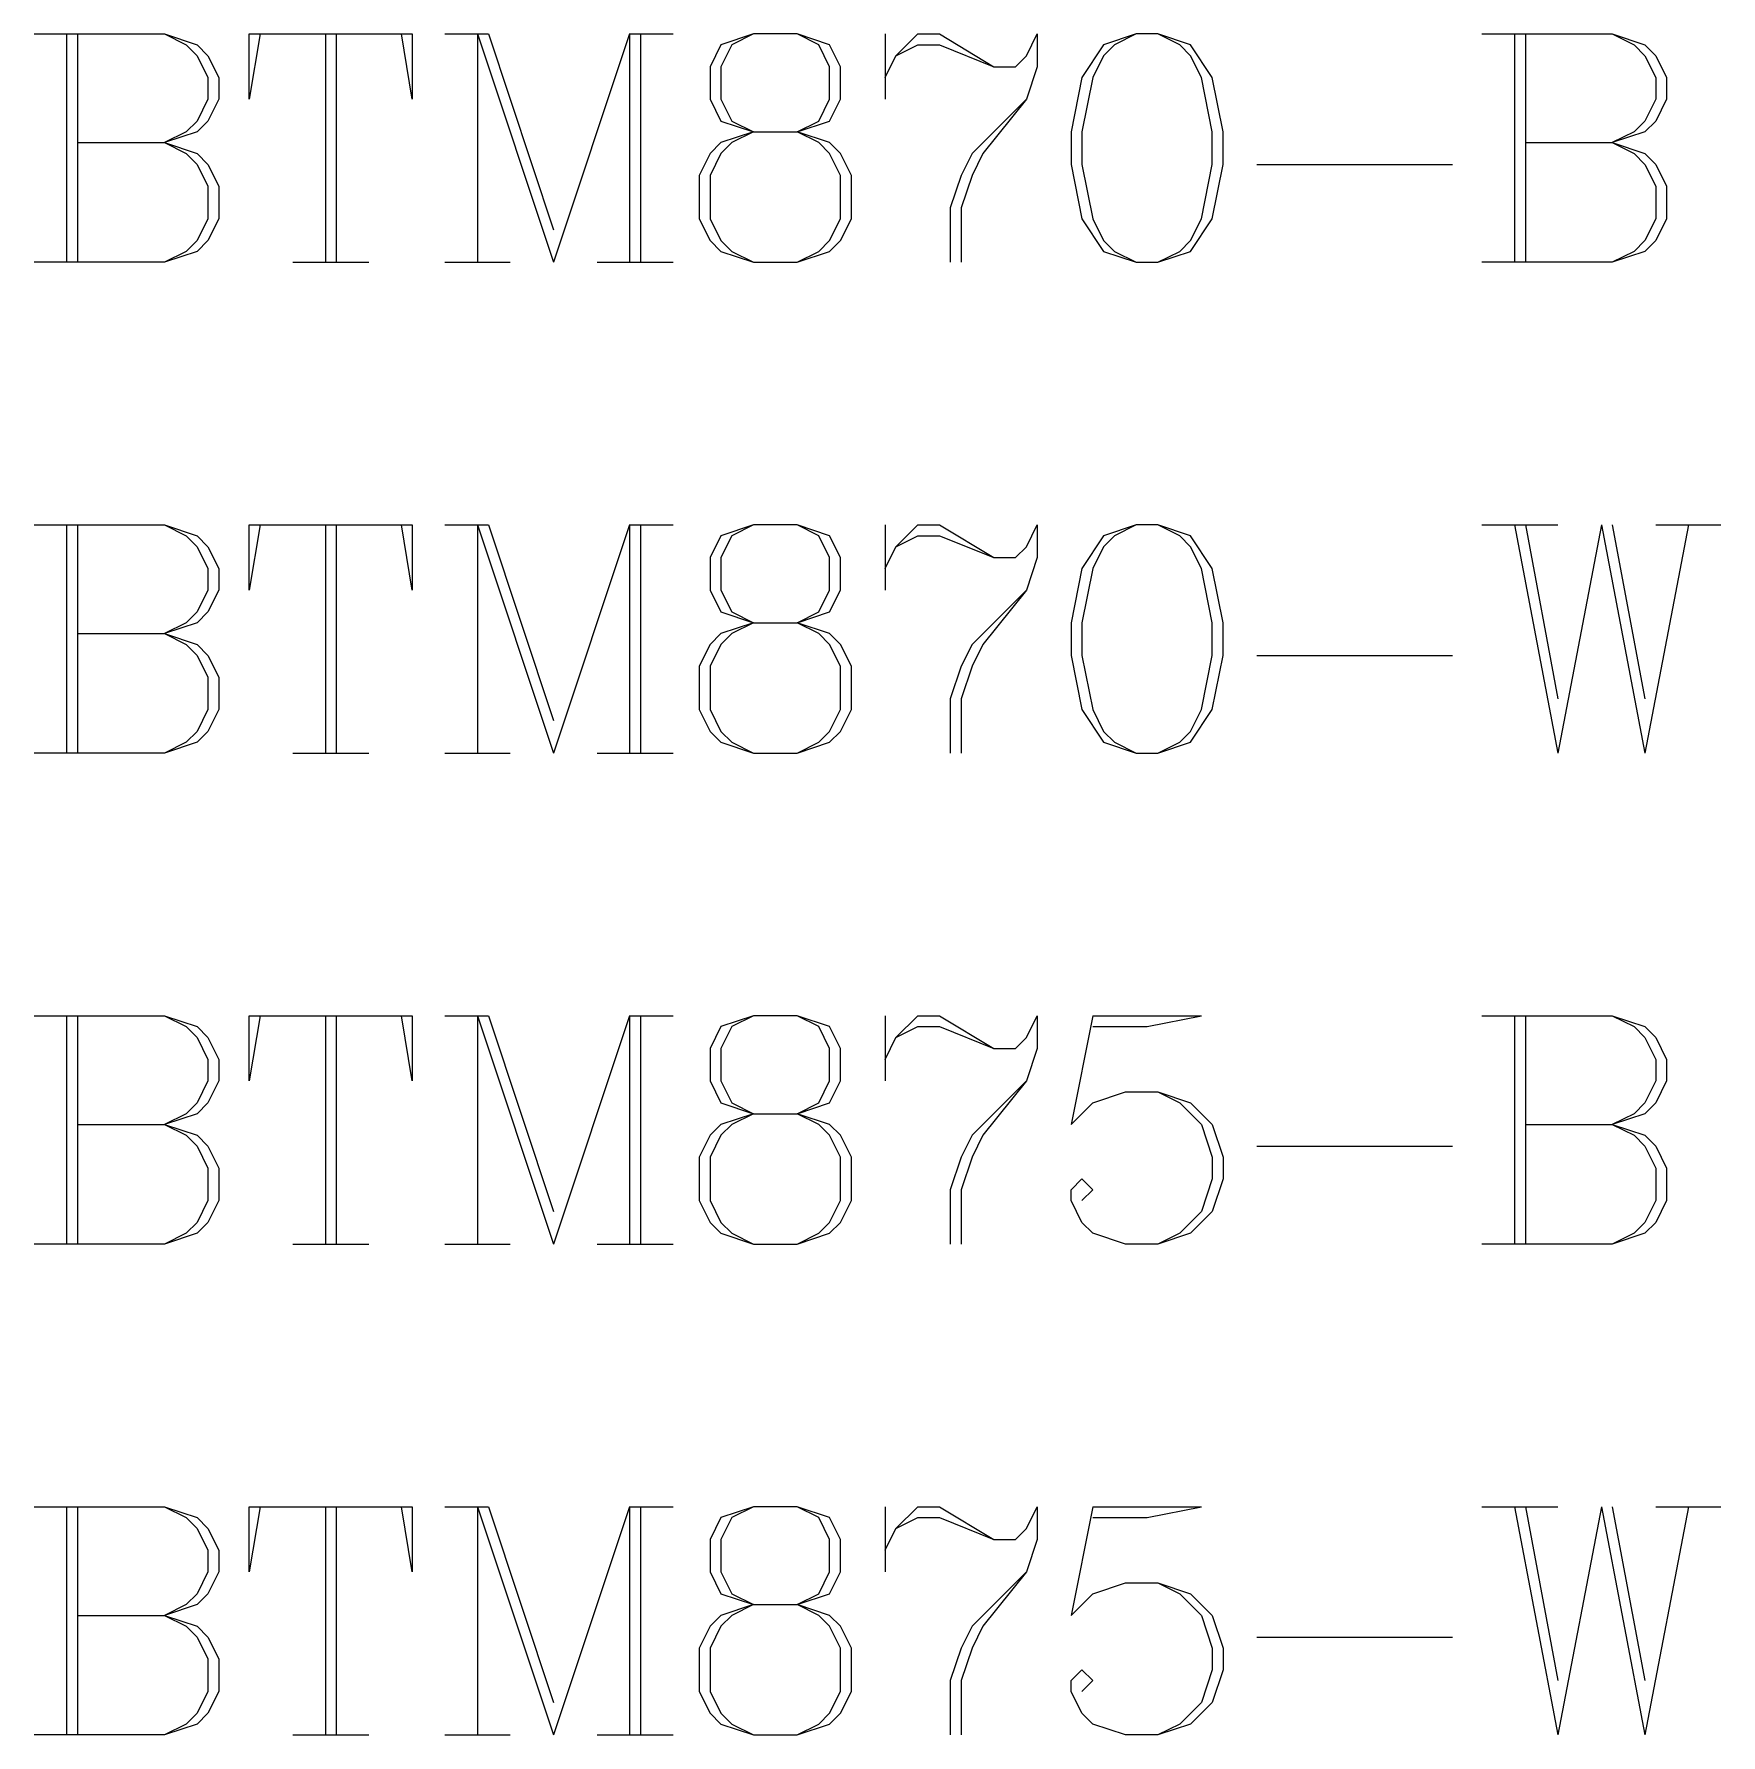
# Model space of a CAD drawing. Header units: millimetres. Extents: x 25 to 178, y 46 to 106.
# Drawn here: x 108.58 to 119.67, y 59.54 to 70.71 of the extents above; entities that cross this region are included whole.
import ezdxf

# ---------------------------------------------------------------- set-up
doc = ezdxf.new("R2010")
doc.units = ezdxf.units.MM
doc.layers.add('TopOverlay', color=2, linetype='Continuous')

msp = doc.modelspace()

# ---------------------------------------------------------------- linework, layer by layer
at = {"layer": 'TopOverlay'}
for p, q in [((108.585, 70.715), (109.442, 70.715)), ((108.799, 70.715), (108.799, 69.215)), ((108.871, 70.715), (108.871, 69.215)), ((109.442, 70.715), (109.656, 70.643)), ((109.442, 70.715), (109.585, 70.643)), ((109.585, 70.643), (109.656, 70.572)), ((109.656, 70.643), (109.728, 70.572)), ((110.07, 70.715), (109.999, 70.286)), ((109.999, 70.286), (109.999, 70.715)), ((109.999, 70.715), (111.07, 70.715)), ((110.499, 70.715), (110.499, 69.215)), ((110.57, 70.715), (110.57, 69.215)), ((111.07, 70.286), (110.999, 70.715)), ((111.07, 70.715), (111.07, 70.286)), ((111.284, 70.715), (111.57, 70.715)), ((111.499, 70.715), (111.499, 69.215)), ((111.499, 70.715), (111.999, 69.215)), ((111.57, 70.715), (111.999, 69.429)), ((112.498, 70.715), (111.999, 69.215)), ((112.498, 70.715), (112.498, 69.215)), ((112.498, 70.715), (112.784, 70.715)), ((112.57, 70.715), (112.57, 69.215)), ((113.098, 70.643), (113.027, 70.5)), ((113.313, 70.715), (113.098, 70.643)), ((113.17, 70.643), (113.098, 70.5)), ((113.313, 70.715), (113.17, 70.643)), ((113.598, 70.715), (113.313, 70.715)), ((113.812, 70.643), (113.598, 70.715)), ((113.741, 70.643), (113.598, 70.715)), ((113.812, 70.5), (113.741, 70.643)), ((113.884, 70.5), (113.812, 70.643)), ((114.177, 70.715), (114.177, 70.286)), ((114.248, 70.572), (114.391, 70.715)), ((114.248, 70.572), (114.391, 70.643)), ((114.391, 70.715), (114.534, 70.715)), ((114.391, 70.643), (114.534, 70.643)), ((114.534, 70.715), (114.891, 70.5)), ((114.534, 70.643), (114.891, 70.5)), ((115.105, 70.572), (115.176, 70.715)), ((115.176, 70.715), (115.176, 70.5)), ((115.612, 70.643), (115.469, 70.429)), ((115.826, 70.715), (115.612, 70.643)), ((115.683, 70.643), (115.612, 70.572)), ((115.826, 70.715), (115.683, 70.643)), ((115.969, 70.715), (115.826, 70.715)), ((116.183, 70.643), (115.969, 70.715)), ((116.112, 70.643), (115.969, 70.715)), ((116.183, 70.572), (116.112, 70.643)), ((116.326, 70.429), (116.183, 70.643)), ((118.097, 70.715), (118.954, 70.715)), ((118.311, 70.715), (118.311, 69.215)), ((118.383, 70.715), (118.383, 69.215)), ((118.954, 70.715), (119.168, 70.643)), ((118.954, 70.715), (119.097, 70.643)), ((119.097, 70.643), (119.168, 70.572)), ((119.168, 70.643), (119.24, 70.572)), ((109.656, 70.572), (109.728, 70.429)), ((109.728, 70.572), (109.799, 70.429)), ((114.177, 70.429), (114.248, 70.572)), ((115.034, 70.5), (115.105, 70.572)), ((115.612, 70.572), (115.541, 70.429)), ((116.255, 70.429), (116.183, 70.572)), ((119.168, 70.572), (119.24, 70.429)), ((119.24, 70.572), (119.311, 70.429)), ((109.728, 70.429), (109.728, 70.286)), ((109.799, 70.429), (109.799, 70.286)), ((113.027, 70.5), (113.027, 70.286)), ((113.098, 70.5), (113.098, 70.286)), ((113.812, 70.286), (113.812, 70.5)), ((113.884, 70.286), (113.884, 70.5)), ((114.891, 70.5), (115.034, 70.5)), ((115.176, 70.5), (115.105, 70.286)), ((115.469, 70.429), (115.398, 70.072)), ((115.541, 70.429), (115.469, 70.072)), ((116.326, 70.072), (116.255, 70.429)), ((116.398, 70.072), (116.326, 70.429)), ((119.24, 70.429), (119.24, 70.286)), ((119.311, 70.429), (119.311, 70.286)), ((109.728, 70.286), (109.656, 70.143)), ((109.799, 70.286), (109.728, 70.143)), ((113.027, 70.286), (113.098, 70.143)), ((113.098, 70.286), (113.17, 70.143)), ((113.741, 70.143), (113.812, 70.286)), ((113.812, 70.143), (113.884, 70.286)), ((115.105, 70.286), (114.748, 69.929)), ((115.105, 70.286), (114.819, 69.929)), ((119.24, 70.286), (119.168, 70.143)), ((119.311, 70.286), (119.24, 70.143)), ((109.656, 70.143), (109.585, 70.072)), ((109.728, 70.143), (109.656, 70.072)), ((113.098, 70.143), (113.313, 70.072)), ((113.17, 70.143), (113.313, 70.072)), ((113.598, 70.072), (113.812, 70.143)), ((113.598, 70.072), (113.741, 70.143)), ((119.168, 70.143), (119.097, 70.072)), ((119.24, 70.143), (119.168, 70.072)), ((108.871, 70.001), (109.442, 70.001)), ((109.656, 70.072), (109.442, 70.001)), ((109.585, 70.072), (109.442, 70.001)), ((109.442, 70.001), (109.656, 69.929)), ((109.442, 70.001), (109.585, 69.929)), ((113.098, 70.001), (113.027, 69.929)), ((113.313, 70.072), (113.098, 70.001)), ((113.17, 70.001), (113.098, 69.929)), ((113.313, 70.072), (113.17, 70.001)), ((113.313, 70.072), (113.598, 70.072)), ((113.812, 70.001), (113.598, 70.072)), ((113.741, 70.001), (113.598, 70.072)), ((113.812, 69.929), (113.741, 70.001)), ((113.884, 69.929), (113.812, 70.001)), ((115.398, 70.072), (115.398, 69.858)), ((115.469, 70.072), (115.469, 69.858)), ((116.326, 69.858), (116.326, 70.072)), ((116.398, 69.858), (116.398, 70.072)), ((118.383, 70.001), (118.954, 70.001)), ((119.168, 70.072), (118.954, 70.001)), ((119.097, 70.072), (118.954, 70.001)), ((118.954, 70.001), (119.168, 69.929)), ((118.954, 70.001), (119.097, 69.929)), ((109.585, 69.929), (109.656, 69.858)), ((109.656, 69.929), (109.728, 69.858)), ((109.656, 69.858), (109.728, 69.715)), ((109.728, 69.858), (109.799, 69.715)), ((113.027, 69.929), (112.955, 69.786)), ((113.098, 69.929), (113.027, 69.786)), ((113.884, 69.786), (113.812, 69.929)), ((113.955, 69.786), (113.884, 69.929)), ((114.748, 69.929), (114.677, 69.786)), ((114.819, 69.929), (114.748, 69.786)), ((115.398, 69.858), (115.469, 69.501)), ((115.469, 69.858), (115.541, 69.501)), ((116.255, 69.501), (116.326, 69.858)), ((116.326, 69.501), (116.398, 69.858)), ((116.619, 69.858), (117.904, 69.858)), ((119.097, 69.929), (119.168, 69.858)), ((119.168, 69.929), (119.24, 69.858)), ((119.168, 69.858), (119.24, 69.715)), ((119.24, 69.858), (119.311, 69.715)), ((112.955, 69.786), (112.955, 69.501)), ((113.027, 69.786), (113.027, 69.501)), ((113.884, 69.501), (113.884, 69.786)), ((113.955, 69.501), (113.955, 69.786)), ((114.677, 69.786), (114.605, 69.572)), ((114.748, 69.786), (114.677, 69.572)), ((109.728, 69.715), (109.728, 69.501)), ((109.799, 69.715), (109.799, 69.501)), ((119.24, 69.715), (119.24, 69.501)), ((119.311, 69.715), (119.311, 69.501)), ((114.605, 69.572), (114.605, 69.215)), ((114.677, 69.572), (114.677, 69.215)), ((109.728, 69.501), (109.656, 69.358)), ((109.799, 69.501), (109.728, 69.358)), ((112.955, 69.501), (113.027, 69.358)), ((113.027, 69.501), (113.098, 69.358)), ((113.812, 69.358), (113.884, 69.501)), ((113.884, 69.358), (113.955, 69.501)), ((115.469, 69.501), (115.612, 69.286)), ((115.541, 69.501), (115.612, 69.358)), ((116.183, 69.286), (116.326, 69.501)), ((116.183, 69.358), (116.255, 69.501)), ((119.24, 69.501), (119.168, 69.358)), ((119.311, 69.501), (119.24, 69.358)), ((109.656, 69.358), (109.585, 69.286)), ((109.728, 69.358), (109.656, 69.286)), ((113.027, 69.358), (113.098, 69.286)), ((113.098, 69.358), (113.17, 69.286)), ((113.741, 69.286), (113.812, 69.358)), ((113.812, 69.286), (113.884, 69.358)), ((115.612, 69.358), (115.683, 69.286)), ((116.112, 69.286), (116.183, 69.358)), ((119.168, 69.358), (119.097, 69.286)), ((119.24, 69.358), (119.168, 69.286)), ((109.442, 69.215), (108.585, 69.215)), ((109.656, 69.286), (109.442, 69.215)), ((109.585, 69.286), (109.442, 69.215)), ((110.285, 69.215), (110.785, 69.215)), ((111.284, 69.215), (111.713, 69.215)), ((112.284, 69.215), (112.784, 69.215)), ((113.098, 69.286), (113.313, 69.215)), ((113.17, 69.286), (113.313, 69.215)), ((113.313, 69.215), (113.598, 69.215)), ((113.598, 69.215), (113.812, 69.286)), ((113.598, 69.215), (113.741, 69.286)), ((115.612, 69.286), (115.826, 69.215)), ((115.683, 69.286), (115.826, 69.215)), ((115.826, 69.215), (115.969, 69.215)), ((115.969, 69.215), (116.183, 69.286)), ((115.969, 69.215), (116.112, 69.286)), ((118.954, 69.215), (118.097, 69.215)), ((119.168, 69.286), (118.954, 69.215)), ((119.097, 69.286), (118.954, 69.215)), ((108.585, 67.489), (109.442, 67.489)), ((108.799, 67.489), (108.799, 65.989)), ((108.871, 67.489), (108.871, 65.989)), ((109.442, 67.489), (109.656, 67.417)), ((109.442, 67.489), (109.585, 67.417)), ((109.585, 67.417), (109.656, 67.346)), ((109.656, 67.417), (109.728, 67.346)), ((110.07, 67.489), (109.999, 67.06)), ((109.999, 67.06), (109.999, 67.489)), ((109.999, 67.489), (111.07, 67.489)), ((110.499, 67.489), (110.499, 65.989)), ((110.57, 67.489), (110.57, 65.989)), ((111.07, 67.06), (110.999, 67.489)), ((111.07, 67.489), (111.07, 67.06)), ((111.284, 67.489), (111.57, 67.489)), ((111.499, 67.489), (111.499, 65.989)), ((111.499, 67.489), (111.999, 65.989)), ((111.57, 67.489), (111.999, 66.203)), ((112.498, 67.489), (111.999, 65.989)), ((112.498, 67.489), (112.498, 65.989)), ((112.498, 67.489), (112.784, 67.489)), ((112.57, 67.489), (112.57, 65.989)), ((113.098, 67.417), (113.027, 67.275)), ((113.313, 67.489), (113.098, 67.417)), ((113.17, 67.417), (113.098, 67.275)), ((113.313, 67.489), (113.17, 67.417)), ((113.598, 67.489), (113.313, 67.489)), ((113.812, 67.417), (113.598, 67.489)), ((113.741, 67.417), (113.598, 67.489)), ((113.812, 67.275), (113.741, 67.417)), ((113.884, 67.275), (113.812, 67.417)), ((114.177, 67.489), (114.177, 67.06)), ((114.248, 67.346), (114.391, 67.489)), ((114.248, 67.346), (114.391, 67.417)), ((114.391, 67.489), (114.534, 67.489)), ((114.391, 67.417), (114.534, 67.417)), ((114.534, 67.489), (114.891, 67.275)), ((114.534, 67.417), (114.891, 67.275)), ((115.105, 67.346), (115.176, 67.489)), ((115.176, 67.489), (115.176, 67.275)), ((115.612, 67.417), (115.469, 67.203)), ((115.826, 67.489), (115.612, 67.417)), ((115.683, 67.417), (115.612, 67.346)), ((115.826, 67.489), (115.683, 67.417)), ((115.969, 67.489), (115.826, 67.489)), ((116.183, 67.417), (115.969, 67.489)), ((116.112, 67.417), (115.969, 67.489)), ((116.183, 67.346), (116.112, 67.417)), ((116.326, 67.203), (116.183, 67.417)), ((118.097, 67.489), (118.597, 67.489)), ((118.311, 67.489), (118.597, 65.989)), ((118.383, 67.489), (118.597, 66.346)), ((118.883, 67.489), (118.597, 65.989)), ((118.883, 67.489), (119.168, 65.989)), ((118.954, 67.489), (119.168, 66.346)), ((119.454, 67.489), (119.168, 65.989)), ((119.24, 67.489), (119.668, 67.489)), ((109.656, 67.346), (109.728, 67.203)), ((109.728, 67.346), (109.799, 67.203)), ((114.177, 67.203), (114.248, 67.346)), ((115.034, 67.275), (115.105, 67.346)), ((115.612, 67.346), (115.541, 67.203)), ((116.255, 67.203), (116.183, 67.346)), ((109.728, 67.203), (109.728, 67.06)), ((109.799, 67.203), (109.799, 67.06)), ((113.027, 67.275), (113.027, 67.06)), ((113.098, 67.275), (113.098, 67.06)), ((113.812, 67.06), (113.812, 67.275)), ((113.884, 67.06), (113.884, 67.275)), ((114.891, 67.275), (115.034, 67.275)), ((115.176, 67.275), (115.105, 67.06)), ((115.469, 67.203), (115.398, 66.846)), ((115.541, 67.203), (115.469, 66.846)), ((116.326, 66.846), (116.255, 67.203)), ((116.398, 66.846), (116.326, 67.203)), ((109.728, 67.06), (109.656, 66.918)), ((109.799, 67.06), (109.728, 66.918)), ((113.027, 67.06), (113.098, 66.918)), ((113.098, 67.06), (113.17, 66.918)), ((113.741, 66.918), (113.812, 67.06)), ((113.812, 66.918), (113.884, 67.06)), ((115.105, 67.06), (114.748, 66.703)), ((115.105, 67.06), (114.819, 66.703)), ((109.656, 66.846), (109.442, 66.775)), ((109.585, 66.846), (109.442, 66.775)), ((109.656, 66.918), (109.585, 66.846)), ((109.728, 66.918), (109.656, 66.846)), ((113.098, 66.918), (113.313, 66.846)), ((113.313, 66.846), (113.098, 66.775)), ((113.17, 66.918), (113.313, 66.846)), ((113.313, 66.846), (113.17, 66.775)), ((113.313, 66.846), (113.598, 66.846)), ((113.598, 66.846), (113.812, 66.918)), ((113.598, 66.846), (113.741, 66.918)), ((113.812, 66.775), (113.598, 66.846)), ((113.741, 66.775), (113.598, 66.846)), ((115.398, 66.846), (115.398, 66.632)), ((115.469, 66.846), (115.469, 66.632)), ((116.326, 66.632), (116.326, 66.846)), ((116.398, 66.632), (116.398, 66.846)), ((108.871, 66.775), (109.442, 66.775)), ((109.442, 66.775), (109.656, 66.703)), ((109.442, 66.775), (109.585, 66.703)), ((113.098, 66.775), (113.027, 66.703)), ((113.17, 66.775), (113.098, 66.703)), ((113.812, 66.703), (113.741, 66.775)), ((113.884, 66.703), (113.812, 66.775)), ((109.585, 66.703), (109.656, 66.632)), ((109.656, 66.703), (109.728, 66.632)), ((109.656, 66.632), (109.728, 66.489)), ((109.728, 66.632), (109.799, 66.489)), ((113.027, 66.703), (112.955, 66.561)), ((113.098, 66.703), (113.027, 66.561)), ((113.884, 66.561), (113.812, 66.703)), ((113.955, 66.561), (113.884, 66.703)), ((114.748, 66.703), (114.677, 66.561)), ((114.819, 66.703), (114.748, 66.561)), ((115.398, 66.632), (115.469, 66.275)), ((115.469, 66.632), (115.541, 66.275)), ((116.255, 66.275), (116.326, 66.632)), ((116.326, 66.275), (116.398, 66.632)), ((116.619, 66.632), (117.904, 66.632)), ((112.955, 66.561), (112.955, 66.275)), ((113.027, 66.561), (113.027, 66.275)), ((113.884, 66.275), (113.884, 66.561)), ((113.955, 66.275), (113.955, 66.561)), ((114.677, 66.561), (114.605, 66.346)), ((114.748, 66.561), (114.677, 66.346)), ((109.728, 66.489), (109.728, 66.275)), ((109.799, 66.489), (109.799, 66.275)), ((114.605, 66.346), (114.605, 65.989)), ((114.677, 66.346), (114.677, 65.989)), ((109.728, 66.275), (109.656, 66.132)), ((109.799, 66.275), (109.728, 66.132)), ((112.955, 66.275), (113.027, 66.132)), ((113.027, 66.275), (113.098, 66.132)), ((113.812, 66.132), (113.884, 66.275)), ((113.884, 66.132), (113.955, 66.275)), ((115.469, 66.275), (115.612, 66.061)), ((115.541, 66.275), (115.612, 66.132)), ((116.183, 66.061), (116.326, 66.275)), ((116.183, 66.132), (116.255, 66.275)), ((109.656, 66.061), (109.442, 65.989)), ((109.585, 66.061), (109.442, 65.989)), ((109.656, 66.132), (109.585, 66.061)), ((109.728, 66.132), (109.656, 66.061)), ((113.027, 66.132), (113.098, 66.061)), ((113.098, 66.132), (113.17, 66.061)), ((113.098, 66.061), (113.313, 65.989)), ((113.17, 66.061), (113.313, 65.989)), ((113.598, 65.989), (113.812, 66.061)), ((113.598, 65.989), (113.741, 66.061)), ((113.741, 66.061), (113.812, 66.132)), ((113.812, 66.061), (113.884, 66.132)), ((115.612, 66.132), (115.683, 66.061)), ((115.612, 66.061), (115.826, 65.989)), ((115.683, 66.061), (115.826, 65.989)), ((115.969, 65.989), (116.183, 66.061)), ((115.969, 65.989), (116.112, 66.061)), ((116.112, 66.061), (116.183, 66.132)), ((109.442, 65.989), (108.585, 65.989)), ((110.285, 65.989), (110.785, 65.989)), ((111.284, 65.989), (111.713, 65.989)), ((112.284, 65.989), (112.784, 65.989)), ((113.313, 65.989), (113.598, 65.989)), ((115.826, 65.989), (115.969, 65.989)), ((108.585, 64.263), (109.442, 64.263)), ((108.799, 64.263), (108.799, 62.763)), ((108.871, 64.263), (108.871, 62.763)), ((109.442, 64.263), (109.656, 64.192)), ((109.442, 64.263), (109.585, 64.192)), ((109.585, 64.192), (109.656, 64.12)), ((109.656, 64.192), (109.728, 64.12)), ((110.07, 64.263), (109.999, 63.835)), ((109.999, 63.835), (109.999, 64.263)), ((109.999, 64.263), (111.07, 64.263)), ((110.499, 64.263), (110.499, 62.763)), ((110.57, 64.263), (110.57, 62.763)), ((111.07, 63.835), (110.999, 64.263)), ((111.07, 64.263), (111.07, 63.835)), ((111.284, 64.263), (111.57, 64.263)), ((111.499, 64.263), (111.499, 62.763)), ((111.499, 64.263), (111.999, 62.763)), ((111.57, 64.263), (111.999, 62.978)), ((112.498, 64.263), (111.999, 62.763)), ((112.498, 64.263), (112.498, 62.763)), ((112.498, 64.263), (112.784, 64.263)), ((112.57, 64.263), (112.57, 62.763)), ((113.098, 64.192), (113.027, 64.049)), ((113.313, 64.263), (113.098, 64.192)), ((113.17, 64.192), (113.098, 64.049)), ((113.313, 64.263), (113.17, 64.192)), ((113.598, 64.263), (113.313, 64.263)), ((113.812, 64.192), (113.598, 64.263)), ((113.741, 64.192), (113.598, 64.263)), ((113.812, 64.049), (113.741, 64.192)), ((113.884, 64.049), (113.812, 64.192)), ((114.177, 64.263), (114.177, 63.835)), ((114.248, 64.12), (114.391, 64.263)), ((114.248, 64.12), (114.391, 64.192)), ((114.391, 64.263), (114.534, 64.263)), ((114.391, 64.192), (114.534, 64.192)), ((114.534, 64.263), (114.891, 64.049)), ((114.534, 64.192), (114.891, 64.049)), ((115.105, 64.12), (115.176, 64.263)), ((115.176, 64.263), (115.176, 64.049)), ((115.541, 64.263), (115.398, 63.549)), ((115.541, 64.263), (116.255, 64.263)), ((115.541, 64.192), (115.898, 64.192)), ((115.898, 64.192), (116.255, 64.263)), ((118.097, 64.263), (118.954, 64.263)), ((118.311, 64.263), (118.311, 62.763)), ((118.383, 64.263), (118.383, 62.763)), ((118.954, 64.263), (119.168, 64.192)), ((118.954, 64.263), (119.097, 64.192)), ((119.097, 64.192), (119.168, 64.12)), ((119.168, 64.192), (119.24, 64.12)), ((109.656, 64.12), (109.728, 63.977)), ((109.728, 64.12), (109.799, 63.977)), ((113.027, 64.049), (113.027, 63.835)), ((113.098, 64.049), (113.098, 63.835)), ((113.812, 63.835), (113.812, 64.049)), ((113.884, 63.835), (113.884, 64.049)), ((114.177, 63.977), (114.248, 64.12)), ((114.891, 64.049), (115.034, 64.049)), ((115.034, 64.049), (115.105, 64.12)), ((115.176, 64.049), (115.105, 63.835)), ((119.168, 64.12), (119.24, 63.977)), ((119.24, 64.12), (119.311, 63.977)), ((109.728, 63.977), (109.728, 63.835)), ((109.799, 63.977), (109.799, 63.835)), ((119.24, 63.977), (119.24, 63.835)), ((119.311, 63.977), (119.311, 63.835)), ((109.728, 63.835), (109.656, 63.692)), ((109.799, 63.835), (109.728, 63.692)), ((113.027, 63.835), (113.098, 63.692)), ((113.098, 63.835), (113.17, 63.692)), ((113.741, 63.692), (113.812, 63.835)), ((113.812, 63.692), (113.884, 63.835)), ((115.105, 63.835), (114.748, 63.478)), ((115.105, 63.835), (114.819, 63.478)), ((119.24, 63.835), (119.168, 63.692)), ((119.311, 63.835), (119.24, 63.692)), ((115.541, 63.692), (115.755, 63.763)), ((115.755, 63.763), (115.969, 63.763)), ((115.969, 63.763), (116.183, 63.692)), ((115.969, 63.763), (116.112, 63.692)), ((109.656, 63.62), (109.442, 63.549)), ((109.585, 63.62), (109.442, 63.549)), ((109.656, 63.692), (109.585, 63.62)), ((109.728, 63.692), (109.656, 63.62)), ((113.098, 63.692), (113.313, 63.62)), ((113.313, 63.62), (113.098, 63.549)), ((113.17, 63.692), (113.313, 63.62)), ((113.313, 63.62), (113.17, 63.549)), ((113.313, 63.62), (113.598, 63.62)), ((113.598, 63.62), (113.812, 63.692)), ((113.598, 63.62), (113.741, 63.692)), ((113.812, 63.549), (113.598, 63.62)), ((113.741, 63.549), (113.598, 63.62)), ((115.398, 63.549), (115.541, 63.692)), ((116.112, 63.692), (116.255, 63.549)), ((116.183, 63.692), (116.326, 63.549)), ((119.168, 63.62), (118.954, 63.549)), ((119.097, 63.62), (118.954, 63.549)), ((119.168, 63.692), (119.097, 63.62)), ((119.24, 63.692), (119.168, 63.62)), ((108.871, 63.549), (109.442, 63.549)), ((109.442, 63.549), (109.656, 63.478)), ((109.442, 63.549), (109.585, 63.478)), ((113.098, 63.549), (113.027, 63.478)), ((113.17, 63.549), (113.098, 63.478)), ((113.812, 63.478), (113.741, 63.549)), ((113.884, 63.478), (113.812, 63.549)), ((116.255, 63.549), (116.326, 63.335)), ((116.326, 63.549), (116.398, 63.335)), ((118.383, 63.549), (118.954, 63.549)), ((118.954, 63.549), (119.168, 63.478)), ((118.954, 63.549), (119.097, 63.478)), ((109.585, 63.478), (109.656, 63.406)), ((109.656, 63.478), (109.728, 63.406)), ((109.656, 63.406), (109.728, 63.263)), ((109.728, 63.406), (109.799, 63.263)), ((113.027, 63.478), (112.955, 63.335)), ((113.098, 63.478), (113.027, 63.335)), ((113.884, 63.335), (113.812, 63.478)), ((113.955, 63.335), (113.884, 63.478)), ((114.748, 63.478), (114.677, 63.335)), ((114.819, 63.478), (114.748, 63.335)), ((116.619, 63.406), (117.904, 63.406)), ((119.097, 63.478), (119.168, 63.406)), ((119.168, 63.478), (119.24, 63.406)), ((119.168, 63.406), (119.24, 63.263)), ((119.24, 63.406), (119.311, 63.263)), ((109.728, 63.263), (109.728, 63.049)), ((109.799, 63.263), (109.799, 63.049)), ((112.955, 63.335), (112.955, 63.049)), ((113.027, 63.335), (113.027, 63.049)), ((113.884, 63.049), (113.884, 63.335)), ((113.955, 63.049), (113.955, 63.335)), ((114.677, 63.335), (114.605, 63.12)), ((114.748, 63.335), (114.677, 63.12)), ((116.326, 63.335), (116.326, 63.192)), ((116.398, 63.335), (116.398, 63.192)), ((119.24, 63.263), (119.24, 63.049)), ((119.311, 63.263), (119.311, 63.049)), ((115.398, 63.12), (115.469, 63.192)), ((115.469, 63.192), (115.541, 63.12)), ((116.326, 63.192), (116.255, 62.978)), ((116.398, 63.192), (116.326, 62.978)), ((109.728, 63.049), (109.656, 62.906)), ((109.799, 63.049), (109.728, 62.906)), ((112.955, 63.049), (113.027, 62.906)), ((113.027, 63.049), (113.098, 62.906)), ((113.812, 62.906), (113.884, 63.049)), ((113.884, 62.906), (113.955, 63.049)), ((114.605, 63.12), (114.605, 62.763)), ((114.677, 63.12), (114.677, 62.763)), ((115.398, 63.049), (115.398, 63.12)), ((115.469, 62.906), (115.398, 63.049)), ((115.541, 63.12), (115.469, 63.049)), ((119.24, 63.049), (119.168, 62.906)), ((119.311, 63.049), (119.24, 62.906)), ((116.255, 62.978), (116.112, 62.835)), ((116.326, 62.978), (116.183, 62.835)), ((109.656, 62.835), (109.442, 62.763)), ((109.585, 62.835), (109.442, 62.763)), ((109.656, 62.906), (109.585, 62.835)), ((109.728, 62.906), (109.656, 62.835)), ((113.027, 62.906), (113.098, 62.835)), ((113.098, 62.906), (113.17, 62.835)), ((113.098, 62.835), (113.313, 62.763)), ((113.17, 62.835), (113.313, 62.763)), ((113.598, 62.763), (113.812, 62.835)), ((113.598, 62.763), (113.741, 62.835)), ((113.741, 62.835), (113.812, 62.906)), ((113.812, 62.835), (113.884, 62.906)), ((115.541, 62.835), (115.469, 62.906)), ((115.755, 62.763), (115.541, 62.835)), ((116.183, 62.835), (115.969, 62.763)), ((116.112, 62.835), (115.969, 62.763)), ((119.168, 62.835), (118.954, 62.763)), ((119.097, 62.835), (118.954, 62.763)), ((119.168, 62.906), (119.097, 62.835)), ((119.24, 62.906), (119.168, 62.835)), ((109.442, 62.763), (108.585, 62.763)), ((110.285, 62.763), (110.785, 62.763)), ((111.284, 62.763), (111.713, 62.763)), ((112.284, 62.763), (112.784, 62.763)), ((113.313, 62.763), (113.598, 62.763)), ((115.969, 62.763), (115.755, 62.763)), ((118.954, 62.763), (118.097, 62.763)), ((108.585, 61.037), (109.442, 61.037)), ((108.799, 61.037), (108.799, 59.538)), ((108.871, 61.037), (108.871, 59.538)), ((109.442, 61.037), (109.656, 60.966)), ((109.442, 61.037), (109.585, 60.966)), ((110.07, 61.037), (109.999, 60.609)), ((109.999, 60.609), (109.999, 61.037)), ((109.999, 61.037), (111.07, 61.037)), ((110.499, 61.037), (110.499, 59.538)), ((110.57, 61.037), (110.57, 59.538)), ((111.07, 60.609), (110.999, 61.037)), ((111.07, 61.037), (111.07, 60.609)), ((111.284, 61.037), (111.57, 61.037)), ((111.499, 61.037), (111.499, 59.538)), ((111.499, 61.037), (111.999, 59.538)), ((111.57, 61.037), (111.999, 59.752)), ((112.498, 61.037), (111.999, 59.538)), ((112.498, 61.037), (112.498, 59.538)), ((112.498, 61.037), (112.784, 61.037)), ((112.57, 61.037), (112.57, 59.538)), ((113.313, 61.037), (113.098, 60.966)), ((113.313, 61.037), (113.17, 60.966)), ((113.598, 61.037), (113.313, 61.037)), ((113.812, 60.966), (113.598, 61.037)), ((113.741, 60.966), (113.598, 61.037)), ((114.177, 61.037), (114.177, 60.609)), ((114.248, 60.894), (114.391, 61.037)), ((114.391, 61.037), (114.534, 61.037)), ((114.534, 61.037), (114.891, 60.823)), ((115.105, 60.894), (115.176, 61.037)), ((115.176, 61.037), (115.176, 60.823)), ((115.541, 61.037), (115.398, 60.323)), ((115.541, 61.037), (116.255, 61.037)), ((115.898, 60.966), (116.255, 61.037)), ((118.097, 61.037), (118.597, 61.037)), ((118.311, 61.037), (118.597, 59.538)), ((118.383, 61.037), (118.597, 59.895)), ((118.883, 61.037), (118.597, 59.538)), ((118.883, 61.037), (119.168, 59.538)), ((118.954, 61.037), (119.168, 59.895)), ((119.454, 61.037), (119.168, 59.538)), ((119.24, 61.037), (119.668, 61.037)), ((109.585, 60.966), (109.656, 60.894)), ((109.656, 60.966), (109.728, 60.894)), ((113.098, 60.966), (113.027, 60.823)), ((113.17, 60.966), (113.098, 60.823)), ((113.812, 60.823), (113.741, 60.966)), ((113.884, 60.823), (113.812, 60.966)), ((114.248, 60.894), (114.391, 60.966)), ((114.391, 60.966), (114.534, 60.966)), ((114.534, 60.966), (114.891, 60.823)), ((115.541, 60.966), (115.898, 60.966)), ((109.656, 60.894), (109.728, 60.752)), ((109.728, 60.894), (109.799, 60.752)), ((113.027, 60.823), (113.027, 60.609)), ((113.098, 60.823), (113.098, 60.609)), ((113.812, 60.609), (113.812, 60.823)), ((113.884, 60.609), (113.884, 60.823)), ((114.177, 60.752), (114.248, 60.894)), ((114.891, 60.823), (115.034, 60.823)), ((115.034, 60.823), (115.105, 60.894)), ((115.176, 60.823), (115.105, 60.609)), ((109.728, 60.752), (109.728, 60.609)), ((109.799, 60.752), (109.799, 60.609)), ((109.728, 60.609), (109.656, 60.466)), ((109.799, 60.609), (109.728, 60.466)), ((113.027, 60.609), (113.098, 60.466)), ((113.098, 60.609), (113.17, 60.466)), ((113.741, 60.466), (113.812, 60.609)), ((113.812, 60.466), (113.884, 60.609)), ((115.105, 60.609), (114.748, 60.252)), ((115.105, 60.609), (114.819, 60.252)), ((115.541, 60.466), (115.755, 60.537)), ((115.755, 60.537), (115.969, 60.537)), ((115.969, 60.537), (116.183, 60.466)), ((115.969, 60.537), (116.112, 60.466)), ((109.656, 60.395), (109.442, 60.323)), ((109.585, 60.395), (109.442, 60.323)), ((109.656, 60.466), (109.585, 60.395)), ((109.728, 60.466), (109.656, 60.395)), ((113.098, 60.466), (113.313, 60.395)), ((113.313, 60.395), (113.098, 60.323)), ((113.17, 60.466), (113.313, 60.395)), ((113.313, 60.395), (113.17, 60.323)), ((113.313, 60.395), (113.598, 60.395)), ((113.598, 60.395), (113.812, 60.466)), ((113.598, 60.395), (113.741, 60.466)), ((113.812, 60.323), (113.598, 60.395)), ((113.741, 60.323), (113.598, 60.395)), ((115.398, 60.323), (115.541, 60.466)), ((116.112, 60.466), (116.255, 60.323)), ((116.183, 60.466), (116.326, 60.323)), ((108.871, 60.323), (109.442, 60.323)), ((109.442, 60.323), (109.656, 60.252)), ((109.442, 60.323), (109.585, 60.252)), ((109.585, 60.252), (109.656, 60.18)), ((109.656, 60.252), (109.728, 60.18)), ((113.027, 60.252), (112.955, 60.109)), ((113.098, 60.323), (113.027, 60.252)), ((113.098, 60.252), (113.027, 60.109)), ((113.17, 60.323), (113.098, 60.252)), ((113.812, 60.252), (113.741, 60.323)), ((113.884, 60.252), (113.812, 60.323)), ((113.884, 60.109), (113.812, 60.252)), ((113.955, 60.109), (113.884, 60.252)), ((114.748, 60.252), (114.677, 60.109)), ((114.819, 60.252), (114.748, 60.109)), ((116.255, 60.323), (116.326, 60.109)), ((116.326, 60.323), (116.398, 60.109)), ((109.656, 60.18), (109.728, 60.037)), ((109.728, 60.18), (109.799, 60.037)), ((116.619, 60.18), (117.904, 60.18)), ((109.728, 60.037), (109.728, 59.823)), ((109.799, 60.037), (109.799, 59.823)), ((112.955, 60.109), (112.955, 59.823)), ((113.027, 60.109), (113.027, 59.823)), ((113.884, 59.823), (113.884, 60.109)), ((113.955, 59.823), (113.955, 60.109)), ((114.677, 60.109), (114.605, 59.895)), ((114.748, 60.109), (114.677, 59.895)), ((116.326, 60.109), (116.326, 59.966)), ((116.398, 60.109), (116.398, 59.966)), ((115.398, 59.895), (115.469, 59.966)), ((115.469, 59.966), (115.541, 59.895)), ((116.326, 59.966), (116.255, 59.752)), ((116.398, 59.966), (116.326, 59.752)), ((109.728, 59.823), (109.656, 59.68)), ((109.799, 59.823), (109.728, 59.68)), ((112.955, 59.823), (113.027, 59.68)), ((113.027, 59.823), (113.098, 59.68)), ((113.812, 59.68), (113.884, 59.823)), ((113.884, 59.68), (113.955, 59.823)), ((114.605, 59.895), (114.605, 59.538)), ((114.677, 59.895), (114.677, 59.538)), ((115.398, 59.823), (115.398, 59.895)), ((115.469, 59.68), (115.398, 59.823)), ((115.541, 59.895), (115.469, 59.823)), ((116.255, 59.752), (116.112, 59.609)), ((116.326, 59.752), (116.183, 59.609)), ((109.656, 59.609), (109.442, 59.538)), ((109.585, 59.609), (109.442, 59.538)), ((109.656, 59.68), (109.585, 59.609)), ((109.728, 59.68), (109.656, 59.609)), ((113.027, 59.68), (113.098, 59.609)), ((113.098, 59.68), (113.17, 59.609)), ((113.098, 59.609), (113.313, 59.538)), ((113.17, 59.609), (113.313, 59.538)), ((113.598, 59.538), (113.812, 59.609)), ((113.598, 59.538), (113.741, 59.609)), ((113.741, 59.609), (113.812, 59.68)), ((113.812, 59.609), (113.884, 59.68)), ((115.541, 59.609), (115.469, 59.68)), ((115.755, 59.538), (115.541, 59.609)), ((116.183, 59.609), (115.969, 59.538)), ((116.112, 59.609), (115.969, 59.538)), ((109.442, 59.538), (108.585, 59.538)), ((110.285, 59.538), (110.785, 59.538)), ((111.284, 59.538), (111.713, 59.538)), ((112.284, 59.538), (112.784, 59.538)), ((113.313, 59.538), (113.598, 59.538)), ((115.969, 59.538), (115.755, 59.538))]:
    msp.add_line(p, q, dxfattribs=at)

doc.saveas('drawing.dxf')
